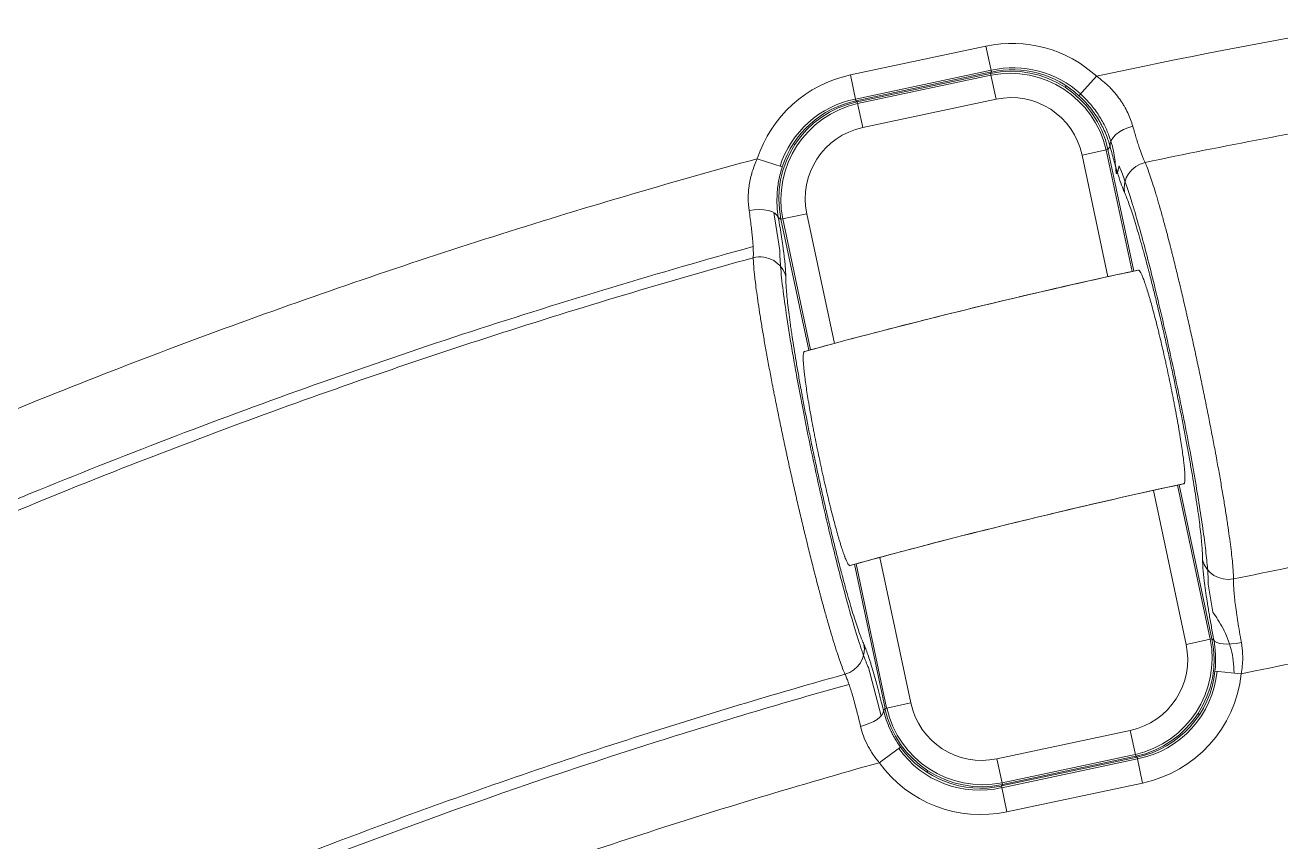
# Model space of a CAD drawing. Header units: millimetres. Extents: x -461 to 2810, y 2853 to 3908.
# Drawn here: x 1747.34 to 1785.29, y 3702.08 to 3726.77 of the extents above; entities that cross this region are included whole.
import ezdxf

# ---------------------------------------------------------------- set-up
doc = ezdxf.new("R2010")
doc.units = ezdxf.units.MM
doc.layers.add('粗实线层', color=7, linetype='Continuous', lineweight=35)

msp = doc.modelspace()

# ---------------------------------------------------------------- linework, layer by layer
at = {"layer": '粗实线层', "lineweight": 20}
for p, q in [((1772.281, 3725.265), (1776.38, 3726.136)), ((1776.546, 3725.356), (1776.38, 3726.136)), ((1776.535, 3725.407), (1772.436, 3724.535)), ((1776.546, 3725.356), (1772.447, 3724.485)), ((1776.518, 3725.313), (1776.546, 3725.356)), ((1772.447, 3724.485), (1772.281, 3725.265)), ((1772.489, 3724.457), (1776.518, 3725.313)), ((1772.5, 3724.406), (1776.529, 3725.262)), ((1776.518, 3725.313), (1776.684, 3724.533)), ((1779.189, 3724.64), (1779.726, 3725.228)), ((1778.77, 3724.895), (1778.8, 3724.941)), ((1772.447, 3724.485), (1772.489, 3724.457)), ((1772.489, 3724.457), (1772.655, 3723.676)), ((1776.684, 3724.533), (1772.655, 3723.676)), ((1770.556, 3723.189), (1770.603, 3723.159)), ((1780.131, 3723.107), (1780.068, 3723.008)), ((1770.221, 3722.486), (1769.464, 3722.732)), ((1780.068, 3723.008), (1779.287, 3722.842)), ((1780.068, 3719.168), (1779.287, 3722.842)), ((1780.797, 3719.327), (1780.017, 3722.997)), ((1780.068, 3723.008), (1780.848, 3719.338)), ((1780.406, 3722.52), (1780.423, 3722.458)), ((1770.147, 3719.96), (1769.964, 3721.107)), ((1770.184, 3720.908), (1770.103, 3720.96)), ((1770.965, 3721.073), (1770.184, 3720.908)), ((1771.027, 3716.944), (1770.184, 3720.908)), ((1770.235, 3720.918), (1771.077, 3716.957)), ((1770.965, 3721.073), (1771.798, 3717.152)), ((1783.16, 3708.209), (1782.17, 3712.868)), ((1782.221, 3712.879), (1783.211, 3708.22)), ((1782.43, 3708.054), (1781.441, 3712.708)), ((1773.173, 3710.683), (1774.108, 3706.285)), ((1773.328, 3706.119), (1772.402, 3710.473)), ((1772.452, 3710.487), (1773.378, 3706.13)), ((1783.098, 3709.871), (1783.234, 3709.023)), ((1783.211, 3708.22), (1782.43, 3708.054)), ((1783.211, 3708.22), (1783.269, 3708.182)), ((1773.215, 3705.895), (1772.828, 3707.349)), ((1784.095, 3707.161), (1783.303, 3707.247)), ((1773.283, 3706.05), (1773.328, 3706.119)), ((1774.108, 3706.285), (1773.328, 3706.119)), ((1782.839, 3705.938), (1782.793, 3705.968)), ((1776.711, 3704.595), (1780.74, 3705.451)), ((1780.74, 3705.451), (1780.906, 3704.67)), ((1773.155, 3704.477), (1773.801, 3704.943)), ((1776.711, 3704.595), (1776.877, 3703.814)), ((1776.85, 3703.772), (1780.948, 3704.643)), ((1776.86, 3703.721), (1780.959, 3704.592)), ((1780.895, 3704.721), (1776.866, 3703.865)), ((1780.906, 3704.67), (1776.877, 3703.814)), ((1780.948, 3704.643), (1780.906, 3704.67)), ((1781.114, 3703.862), (1780.948, 3704.643)), ((1774.626, 3704.232), (1774.595, 3704.186)), ((1776.877, 3703.814), (1776.85, 3703.772)), ((1777.015, 3702.991), (1776.85, 3703.772)), ((1781.114, 3703.862), (1777.015, 3702.991))]:
    msp.add_line(p, q, dxfattribs=at)
msp.add_circle((1798.902, 3537.047), 200.02, dxfattribs=at)
for centre, major_axis, ratio, start_param, end_param in [((1777.154, 3722.406), (2.08, 3.202), 0.995146, 6.118998, 7.06615), ((1777.132, 3722.373), (1.638, 2.522), 0.997723, 5.50022, 7.06615), ((1777.089, 3722.307), (1.642, 2.528), 0.995146, 5.517526, 7.048845), ((1777.197, 3722.473), (1.642, 2.528), 0.995146, 6.115088, 7.083455), ((1777.154, 3722.406), (1.646, 2.535), 0.992582, 6.118998, 7.06615), ((1773.091, 3721.543), (-3.202, 2.08), 0.995146, 5.50022, 6.543567), ((1777.132, 3722.373), (1.204, 1.854), 0.995146, 5.50022, 7.06615), ((1773.124, 3721.521), (-2.522, 1.638), 0.997723, 5.50022, 7.06615), ((1773.191, 3721.478), (-2.528, 1.642), 0.995146, 5.517526, 7.048845), ((1773.025, 3721.586), (-2.528, 1.642), 0.995146, 5.482916, 6.549736), ((1773.091, 3721.543), (-2.535, 1.646), 0.992582, 5.50022, 6.543567), ((1773.124, 3721.521), (-1.854, 1.204), 0.995146, 5.50022, 7.06615), ((1780.912, 3723.272), (-0.774, -0.204), 0.567762, 4.68412, 6.198345), ((1781.349, 3721.876), (-0.73, -0.328), 0.949428, 4.507684, 6.059152), ((1769.322, 3720.794), (0.788, 0.136), 0.480251, 0.079612, 1.617751), ((1769.548, 3719.006), (-0.8, 0.001), 0.94817, 3.362918, 4.969752), ((1783.708, 3710.775), (-0.8, 0.003), 0.949517, 0.224229, 1.771331), ((1771.912, 3707.884), (-0.729, -0.33), 0.95057, 1.426806, 2.915009), ((1780.271, 3707.606), (1.854, -1.204), 0.995146, 5.50022, 7.06615), ((1780.205, 3707.649), (2.528, -1.642), 0.995146, 5.517526, 7.048845), ((1780.271, 3707.606), (-2.522, 1.638), 0.997723, 2.358627, 3.924558), ((1784.049, 3708.348), (0.786, 0.149), 0.30804, 3.21498, 4.718918), ((1780.304, 3707.584), (-2.535, 1.646), 0.992582, 2.358627, 3.608373), ((1780.37, 3707.541), (2.528, -1.642), 0.995146, 5.482916, 6.760821), ((1780.304, 3707.584), (3.202, -2.08), 0.995146, 5.50022, 6.749966), ((1772.502, 3705.884), (-0.777, -0.19), 0.402773, 1.584269, 3.065307), ((1776.263, 3706.754), (1.638, 2.522), 0.997723, 2.358627, 3.924558), ((1776.306, 3706.82), (-1.642, -2.528), 0.995146, 5.517526, 7.048845), ((1776.263, 3706.754), (-1.204, -1.854), 0.995146, 5.50022, 7.06615), ((1776.199, 3706.655), (-1.642, -2.528), 0.995146, 5.906748, 7.083455), ((1776.242, 3706.721), (1.646, 2.535), 0.992582, 2.773798, 3.924558), ((1776.242, 3706.721), (-2.08, -3.202), 0.995146, 5.91539, 7.06615)]:
    msp.add_ellipse(centre, major_axis=major_axis, ratio=ratio, start_param=start_param, end_param=end_param, dxfattribs=at)
for points in [[(1798.902, 3333.847), (1795.577, 3333.847), (1788.927, 3334.011), (1778.977, 3334.745), (1769.074, 3335.966), (1759.243, 3337.672), (1749.508, 3339.858), (1739.892, 3342.519), (1730.418, 3345.649), (1721.109, 3349.24), (1711.988, 3353.283), (1703.075, 3357.769), (1694.394, 3362.687), (1685.965, 3368.025), (1677.807, 3373.77), (1669.941, 3379.909), (1662.386, 3386.426), (1655.16, 3393.306), (1648.28, 3400.532), (1641.763, 3408.087), (1635.624, 3415.953), (1629.879, 3424.11), (1624.541, 3432.54), (1619.623, 3441.221), (1615.137, 3450.133), (1611.094, 3459.255), (1607.503, 3468.564), (1604.373, 3478.038), (1601.712, 3487.654), (1599.526, 3497.389), (1597.82, 3507.22), (1596.599, 3517.122), (1595.865, 3527.073), (1595.62, 3537.047), (1595.865, 3547.022), (1596.599, 3556.972), (1597.82, 3566.875), (1599.526, 3576.706), (1601.712, 3586.441), (1604.373, 3596.057), (1607.503, 3605.531), (1611.094, 3614.84), (1615.137, 3623.961), (1619.623, 3632.874), (1624.541, 3641.555), (1629.879, 3649.985), (1635.624, 3658.142), (1641.763, 3666.008), (1648.28, 3673.563), (1655.16, 3680.789), (1662.386, 3687.669), (1669.941, 3694.186), (1677.807, 3700.325), (1685.965, 3706.07), (1694.394, 3711.408), (1703.075, 3716.326), (1711.988, 3720.812), (1721.109, 3724.855), (1730.418, 3728.446), (1739.892, 3731.576), (1749.508, 3734.237), (1759.243, 3736.423), (1769.074, 3738.129), (1778.977, 3739.35), (1788.927, 3740.084), (1798.902, 3740.329), (1808.876, 3740.084), (1818.827, 3739.35), (1828.729, 3738.129), (1838.56, 3736.423), (1848.295, 3734.237), (1857.911, 3731.576), (1867.385, 3728.446), (1876.694, 3724.855), (1885.816, 3720.812), (1894.728, 3716.326), (1903.409, 3711.408), (1911.839, 3706.07), (1919.996, 3700.325), (1927.862, 3694.186), (1935.417, 3687.669), (1942.644, 3680.789), (1949.524, 3673.563), (1956.041, 3666.008), (1962.179, 3658.142), (1967.924, 3649.985), (1973.262, 3641.555), (1978.18, 3632.874), (1982.666, 3623.961), (1986.709, 3614.84), (1990.3, 3605.531), (1993.43, 3596.057), (1996.091, 3586.441), (1998.277, 3576.706), (1999.983, 3566.875), (2001.205, 3556.972), (2001.939, 3547.022), (2002.183, 3537.047), (2001.939, 3527.073), (2001.205, 3517.122), (1999.983, 3507.22), (1998.277, 3497.389), (1996.091, 3487.654), (1993.43, 3478.038), (1990.3, 3468.564), (1986.709, 3459.255), (1982.666, 3450.133), (1978.18, 3441.221), (1973.262, 3432.54), (1967.924, 3424.11), (1962.179, 3415.953), (1956.041, 3408.087), (1949.524, 3400.532), (1942.644, 3393.306), (1935.417, 3386.426), (1927.862, 3379.909), (1919.996, 3373.77), (1911.839, 3368.025), (1903.409, 3362.687), (1894.728, 3357.769), (1885.816, 3353.283), (1876.694, 3349.24), (1867.385, 3345.649), (1857.911, 3342.519), (1848.295, 3339.858), (1838.56, 3337.672), (1828.729, 3335.966), (1818.827, 3334.745), (1808.876, 3334.011), (1802.227, 3333.847), (1798.902, 3333.847)], [(1798.902, 3335.079), (1802.206, 3335.079), (1808.816, 3335.242), (1818.706, 3335.971), (1828.549, 3337.185), (1838.32, 3338.881), (1847.996, 3341.053), (1857.554, 3343.699), (1866.97, 3346.809), (1876.223, 3350.378), (1885.289, 3354.397), (1894.147, 3358.856), (1902.776, 3363.744), (1911.154, 3369.05), (1919.262, 3374.76), (1927.08, 3380.861), (1934.59, 3387.339), (1941.772, 3394.177), (1948.61, 3401.36), (1955.088, 3408.869), (1961.189, 3416.687), (1966.899, 3424.795), (1972.205, 3433.173), (1977.093, 3441.802), (1981.552, 3450.66), (1985.571, 3459.727), (1989.14, 3468.979), (1992.251, 3478.396), (1994.896, 3487.953), (1997.069, 3497.63), (1998.764, 3507.401), (1999.978, 3517.243), (2000.707, 3527.133), (2000.951, 3537.047), (2000.707, 3546.961), (1999.978, 3556.852), (1998.764, 3566.694), (1997.069, 3576.465), (1994.896, 3586.141), (1992.251, 3595.699), (1989.14, 3605.116), (1985.571, 3614.368), (1981.552, 3623.435), (1977.093, 3632.293), (1972.205, 3640.921), (1966.899, 3649.3), (1961.189, 3657.408), (1955.088, 3665.226), (1948.61, 3672.735), (1941.772, 3679.918), (1934.59, 3686.756), (1927.08, 3693.233), (1919.262, 3699.335), (1911.154, 3705.045), (1902.776, 3710.351), (1894.147, 3715.239), (1885.289, 3719.698), (1876.223, 3723.716), (1866.97, 3727.285), (1857.554, 3730.396), (1847.996, 3733.041), (1838.32, 3735.214), (1828.549, 3736.91), (1818.706, 3738.124), (1808.816, 3738.853), (1798.902, 3739.096), (1788.988, 3738.853), (1779.097, 3738.124), (1769.255, 3736.91), (1759.484, 3735.214), (1749.808, 3733.041), (1740.25, 3730.396), (1730.833, 3727.285), (1721.581, 3723.716), (1712.515, 3719.698), (1703.656, 3715.239), (1695.028, 3710.351), (1686.649, 3705.045), (1678.541, 3699.335), (1670.723, 3693.233), (1663.214, 3686.756), (1656.031, 3679.918), (1649.193, 3672.735), (1642.716, 3665.226), (1636.614, 3657.408), (1630.904, 3649.3), (1625.598, 3640.921), (1620.71, 3632.293), (1616.252, 3623.435), (1612.233, 3614.368), (1608.664, 3605.116), (1605.553, 3595.699), (1602.908, 3586.141), (1600.735, 3576.465), (1599.04, 3566.694), (1597.826, 3556.852), (1597.096, 3546.961), (1596.853, 3537.047), (1597.096, 3527.133), (1597.826, 3517.243), (1599.04, 3507.401), (1600.735, 3497.63), (1602.908, 3487.953), (1605.553, 3478.396), (1608.664, 3468.979), (1612.233, 3459.727), (1616.252, 3450.66), (1620.71, 3441.802), (1625.598, 3433.173), (1630.904, 3424.795), (1636.614, 3416.687), (1642.716, 3408.869), (1649.193, 3401.36), (1656.031, 3394.177), (1663.214, 3387.339), (1670.723, 3380.861), (1678.541, 3374.76), (1686.649, 3369.05), (1695.028, 3363.744), (1703.656, 3358.856), (1712.515, 3354.397), (1721.581, 3350.378), (1730.833, 3346.809), (1740.25, 3343.699), (1749.808, 3341.053), (1759.484, 3338.881), (1769.255, 3337.185), (1779.097, 3335.971), (1788.988, 3335.242), (1795.597, 3335.079), (1798.902, 3335.079)], [(1779.726, 3725.228), (1784.847, 3726.329), (1790.005, 3727.224), (1795.198, 3727.915)], [(1770.89, 3716.906), (1774.237, 3717.82), (1777.604, 3718.64), (1780.986, 3719.368)], [(1782.359, 3712.908), (1778.977, 3712.18), (1775.611, 3711.356), (1772.266, 3710.436)], [(1797.648, 3709.497), (1793.1, 3708.892), (1788.582, 3708.114), (1784.095, 3707.161)]]:
    msp.add_open_spline(points, degree=3, dxfattribs=at)
for points, knots in [([(1779.726, 3725.228), (1779.794, 3725.178), (1779.861, 3725.127), (1779.957, 3725.045), (1779.988, 3725.017), (1780.05, 3724.961), (1780.08, 3724.932), (1780.227, 3724.785), (1780.333, 3724.661), (1780.45, 3724.497), (1780.484, 3724.447), (1780.516, 3724.396), (1780.537, 3724.362), (1780.547, 3724.345), (1780.598, 3724.26), (1780.634, 3724.191), (1780.731, 3723.987), (1780.781, 3723.851), (1780.818, 3723.717)], [0, 0, 0, 0, 0.125, 0.125, 0.1875, 0.1875, 0.25, 0.25, 0.5, 0.5, 0.5625, 0.59375, 0.59375, 0.625, 0.625, 0.75, 0.75, 1, 1, 1, 1]), ([(1795.574, 3725.085), (1794.369, 3724.925), (1792.562, 3724.668), (1790.76, 3724.385), (1789.559, 3724.191), (1788.959, 3724.091), (1785.962, 3723.577), (1783.573, 3723.121), (1781.192, 3722.621)], [0, 0, 0, 0, 0.25, 0.375, 0.375, 0.5, 0.5, 1, 1, 1, 1]), ([(1780.131, 3723.107), (1780.098, 3723.228), (1780.055, 3723.354), (1779.973, 3723.55), (1779.943, 3723.616), (1779.901, 3723.7), (1779.893, 3723.717), (1779.875, 3723.751), (1779.866, 3723.768), (1779.839, 3723.819), (1779.82, 3723.852), (1779.721, 3724.02), (1779.631, 3724.151), (1779.503, 3724.31), (1779.476, 3724.341), (1779.436, 3724.388), (1779.422, 3724.404), (1779.394, 3724.434), (1779.324, 3724.511), (1779.25, 3724.584), (1779.189, 3724.64)], [0, 0, 0, 0, 0.25, 0.25, 0.375, 0.375, 0.40625, 0.40625, 0.4375, 0.4375, 0.5, 0.5, 0.75, 0.75, 0.8125, 0.8125, 0.84375, 0.84375, 0.875, 1, 1, 1, 1]), ([(1780.406, 3722.52), (1780.386, 3722.422), (1780.365, 3722.353), (1780.331, 3722.275), (1780.32, 3722.279), (1780.306, 3722.38), (1780.303, 3722.476), (1780.283, 3722.677), (1780.273, 3722.755), (1780.245, 3722.924), (1780.226, 3723.016), (1780.174, 3723.214), (1780.14, 3723.322), (1780.057, 3723.543), (1780.007, 3723.657), (1779.889, 3723.888), (1779.818, 3724.006), (1779.659, 3724.238), (1779.571, 3724.35), (1779.4, 3724.54), (1779.321, 3724.619), (1779.238, 3724.694)], [0, 0, 0, 0, 0.13672, 0.13672, 0.297284, 0.297284, 0.457847, 0.457847, 0.538129, 0.538129, 0.618411, 0.618411, 0.698692, 0.698692, 0.778974, 0.778974, 0.859256, 0.859256, 0.939537, 0.939537, 1, 1, 1, 1]), ([(1780.818, 3723.717), (1780.854, 3723.586), (1780.89, 3723.465), (1780.941, 3723.296), (1780.958, 3723.242), (1780.983, 3723.165), (1780.991, 3723.14), (1781.007, 3723.09), (1781.015, 3723.066), (1781.055, 3722.949), (1781.085, 3722.867), (1781.128, 3722.762), (1781.141, 3722.729), (1781.161, 3722.685), (1781.167, 3722.671), (1781.18, 3722.645), (1781.186, 3722.632), (1781.192, 3722.621)], [0, 0, 0, 0, 0.25, 0.25, 0.375, 0.375, 0.4375, 0.4375, 0.5, 0.5, 0.75, 0.75, 0.875, 0.875, 0.9375, 0.9375, 1, 1, 1, 1]), ([(1780.568, 3721.71), (1780.541, 3721.77), (1780.482, 3721.92), (1780.413, 3722.128), (1780.371, 3722.263), (1780.366, 3722.278), (1780.357, 3722.308), (1780.342, 3722.355), (1780.328, 3722.403), (1780.298, 3722.502), (1780.279, 3722.571), (1780.218, 3722.785), (1780.175, 3722.94), (1780.131, 3723.107)], [0, 0, 0, 0, 0.25, 0.5, 0.5, 0.53125, 0.53125, 0.5625, 0.625, 0.625, 0.75, 0.75, 1, 1, 1, 1]), ([(1628.022, 3522.22), (1627.768, 3524.99), (1627.576, 3527.764), (1627.43, 3530.89), (1627.415, 3531.237), (1627.387, 3531.932), (1627.373, 3532.279), (1627.337, 3533.322), (1627.275, 3535.406), (1627.23, 3538.877), (1627.256, 3541.651), (1627.314, 3544.423), (1627.358, 3545.809), (1627.538, 3549.963), (1627.721, 3552.73), (1628.087, 3556.877), (1628.225, 3558.258), (1628.455, 3560.329), (1628.535, 3561.019), (1628.704, 3562.399), (1628.792, 3563.089), (1629.252, 3566.535), (1629.681, 3569.278), (1630.659, 3574.739), (1631.757, 3580.174), (1633.094, 3585.558), (1634.187, 3589.577), (1634.566, 3590.913), (1635.06, 3592.58), (1635.159, 3592.913), (1635.36, 3593.579), (1635.462, 3593.911), (1635.769, 3594.908), (1635.977, 3595.571), (1637.036, 3598.879), (1637.941, 3601.502), (1639.864, 3606.704), (1640.884, 3609.282), (1643.036, 3614.393), (1644.169, 3616.926), (1645.657, 3620.064), (1645.958, 3620.69), (1646.568, 3621.94), (1646.876, 3622.563), (1647.811, 3624.428), (1648.447, 3625.663), (1650.397, 3629.348), (1651.75, 3631.775), (1653.858, 3635.37), (1654.574, 3636.561), (1655.668, 3638.336), (1656.036, 3638.926), (1656.779, 3640.103), (1657.153, 3640.688), (1659.04, 3643.607), (1662.159, 3648.207), (1665.475, 3652.667), (1667.397, 3655.137), (1667.611, 3655.411), (1668.041, 3655.957), (1668.688, 3656.775), (1670.212, 3658.67), (1672.432, 3661.338), (1674.253, 3663.431), (1676.096, 3665.504), (1678.894, 3668.583), (1681.792, 3671.57), (1684.757, 3674.495), (1685.756, 3675.46), (1687.019, 3676.653), (1687.273, 3676.892), (1687.781, 3677.366), (1688.035, 3677.603), (1688.801, 3678.311), (1689.314, 3678.78), (1691.89, 3681.111), (1696.086, 3684.746), (1702.604, 3689.92), (1707.098, 3693.184), (1709.668, 3694.968), (1709.954, 3695.165), (1710.527, 3695.558), (1710.815, 3695.754), (1711.677, 3696.34), (1713.409, 3697.5), (1715.156, 3698.632), (1718.673, 3700.855), (1721.046, 3702.286), (1725.85, 3705.042), (1728.281, 3706.369), (1733.199, 3708.917), (1735.688, 3710.139), (1739.463, 3711.895), (1740.728, 3712.467), (1742.637, 3713.306), (1743.276, 3713.583), (1744.554, 3714.128), (1745.195, 3714.398), (1748.404, 3715.727), (1753.577, 3717.743), (1758.827, 3719.536), (1764.116, 3721.218), (1766.78, 3722.003), (1769.464, 3722.732)], [0, 0, 0, 0, 0.03125, 0.03125, 0.035156, 0.035156, 0.039063, 0.039063, 0.046875, 0.0625, 0.078125, 0.078125, 0.09375, 0.09375, 0.125, 0.125, 0.140625, 0.140625, 0.148438, 0.148438, 0.15625, 0.15625, 0.1875, 0.1875, 0.21875, 0.25, 0.25, 0.265625, 0.265625, 0.269531, 0.269531, 0.273438, 0.273438, 0.28125, 0.28125, 0.3125, 0.3125, 0.34375, 0.34375, 0.375, 0.375, 0.382813, 0.382813, 0.390625, 0.390625, 0.40625, 0.40625, 0.4375, 0.4375, 0.453125, 0.453125, 0.460938, 0.460938, 0.46875, 0.46875, 0.5, 0.53125, 0.53125, 0.535156, 0.535156, 0.539063, 0.546875, 0.5625, 0.578125, 0.578125, 0.59375, 0.625, 0.625, 0.640625, 0.640625, 0.644531, 0.644531, 0.648438, 0.648438, 0.65625, 0.65625, 0.6875, 0.71875, 0.75, 0.75, 0.753906, 0.753906, 0.757813, 0.757813, 0.765625, 0.78125, 0.78125, 0.8125, 0.8125, 0.84375, 0.84375, 0.875, 0.875, 0.890625, 0.890625, 0.898438, 0.898438, 0.90625, 0.90625, 0.9375, 0.96875, 0.96875, 1, 1, 1, 1]), ([(1769.22, 3721.166), (1769.202, 3721.288), (1769.193, 3721.414), (1769.194, 3721.608), (1769.196, 3721.674), (1769.204, 3721.773), (1769.208, 3721.807), (1769.215, 3721.874), (1769.22, 3721.908), (1769.246, 3722.077), (1769.277, 3722.211), (1769.357, 3722.475), (1769.406, 3722.604), (1769.464, 3722.732)], [0, 0, 0, 0, 0.25, 0.25, 0.375, 0.375, 0.4375, 0.4375, 0.5, 0.5, 0.75, 0.75, 1, 1, 1, 1]), ([(1770.221, 3722.486), (1770.179, 3722.355), (1770.145, 3722.223), (1770.107, 3722.025), (1770.096, 3721.959), (1770.084, 3721.859), (1770.078, 3721.81), (1770.074, 3721.76), (1770.071, 3721.727), (1770.07, 3721.71), (1770.06, 3721.562), (1770.059, 3721.435), (1770.072, 3721.19), (1770.084, 3721.073), (1770.103, 3720.96)], [0, 0, 0, 0, 0.25, 0.25, 0.375, 0.375, 0.4375, 0.46875, 0.46875, 0.5, 0.5, 0.75, 0.75, 1, 1, 1, 1]), ([(1780.423, 3722.458), (1780.525, 3722.229), (1780.648, 3721.884), (1780.852, 3721.222), (1780.918, 3720.999), (1781.053, 3720.522), (1781.123, 3720.267), (1781.266, 3719.723), (1781.341, 3719.432), (1781.489, 3718.836), (1781.563, 3718.528), (1781.713, 3717.893), (1781.789, 3717.563), (1781.937, 3716.901), (1782.01, 3716.568), (1782.152, 3715.9), (1782.221, 3715.564), (1782.356, 3714.895), (1782.484, 3714.241), (1782.599, 3713.616), (1782.707, 3713.005), (1782.756, 3712.713), (1782.846, 3712.159), (1782.886, 3711.898), (1782.958, 3711.404), (1782.988, 3711.172), (1783.038, 3710.756), (1783.058, 3710.568), (1783.09, 3710.189), (1783.099, 3710.01), (1783.099, 3709.872)], [0, 0, 0, 0, 0.137758, 0.137758, 0.198192, 0.198192, 0.258625, 0.258625, 0.319059, 0.319059, 0.379492, 0.379492, 0.439926, 0.439926, 0.50036, 0.50036, 0.560793, 0.560793, 0.621227, 0.68166, 0.68166, 0.742094, 0.742094, 0.802528, 0.802528, 0.862961, 0.862961, 0.923395, 0.923395, 1, 1, 1, 1]), ([(1781.192, 3722.621), (1781.214, 3722.569), (1781.26, 3722.454), (1781.335, 3722.244), (1781.416, 3721.997), (1781.475, 3721.809), (1781.513, 3721.684), (1781.52, 3721.658), (1781.536, 3721.607), (1781.544, 3721.58), (1781.567, 3721.501), (1781.583, 3721.447), (1781.631, 3721.28), (1781.697, 3721.049), (1781.799, 3720.674), (1781.87, 3720.406), (1781.924, 3720.197), (1781.942, 3720.126), (1781.97, 3720.018), (1781.979, 3719.982), (1781.998, 3719.909), (1782.044, 3719.726), (1782.128, 3719.388), (1782.241, 3718.921), (1782.317, 3718.598), (1782.375, 3718.352), (1782.403, 3718.228), (1782.432, 3718.102), (1782.452, 3718.018), (1782.461, 3717.976), (1782.51, 3717.764), (1782.548, 3717.594), (1782.624, 3717.252), (1782.699, 3716.91), (1782.81, 3716.392), (1782.883, 3716.044), (1782.928, 3715.826), (1782.937, 3715.783), (1782.955, 3715.696), (1782.982, 3715.565), (1783.008, 3715.436), (1783.06, 3715.178), (1783.128, 3714.838), (1783.225, 3714.337), (1783.287, 3714.01), (1783.324, 3713.808), (1783.332, 3713.768), (1783.347, 3713.687), (1783.354, 3713.647), (1783.376, 3713.527), (1783.39, 3713.448), (1783.432, 3713.214), (1783.486, 3712.91), (1783.559, 3712.476), (1783.604, 3712.201), (1783.635, 3712.001), (1783.646, 3711.935), (1783.666, 3711.806), (1783.675, 3711.742), (1783.703, 3711.554), (1783.737, 3711.316), (1783.78, 3710.99), (1783.815, 3710.697), (1783.832, 3710.523), (1783.843, 3710.401), (1783.846, 3710.362), (1783.852, 3710.287), (1783.855, 3710.251), (1783.861, 3710.149), (1783.864, 3710.086), (1783.865, 3710.03)], [0, 0, 0, 0, 0.03125, 0.0625, 0.09375, 0.125, 0.125, 0.132812, 0.132812, 0.140625, 0.140625, 0.15625, 0.15625, 0.1875, 0.21875, 0.25, 0.25, 0.265625, 0.265625, 0.273437, 0.273437, 0.28125, 0.3125, 0.34375, 0.375, 0.375, 0.390625, 0.398437, 0.398437, 0.40625, 0.40625, 0.4375, 0.4375, 0.46875, 0.5, 0.53125, 0.53125, 0.539062, 0.539062, 0.546875, 0.5625, 0.5625, 0.59375, 0.625, 0.65625, 0.65625, 0.664062, 0.664062, 0.671875, 0.671875, 0.6875, 0.6875, 0.71875, 0.75, 0.78125, 0.78125, 0.796875, 0.796875, 0.8125, 0.8125, 0.84375, 0.875, 0.90625, 0.9375, 0.9375, 0.953125, 0.953125, 0.96875, 0.96875, 1, 1, 1, 1]), ([(1782.928, 3710.609), (1782.928, 3710.659), (1782.927, 3710.714), (1782.923, 3710.805), (1782.921, 3710.837), (1782.917, 3710.903), (1782.915, 3710.938), (1782.907, 3711.046), (1782.894, 3711.199), (1782.867, 3711.459), (1782.832, 3711.746), (1782.804, 3711.957), (1782.78, 3712.122), (1782.772, 3712.179), (1782.756, 3712.293), (1782.747, 3712.351), (1782.72, 3712.528), (1782.683, 3712.77), (1782.62, 3713.153), (1782.573, 3713.422), (1782.537, 3713.629), (1782.525, 3713.698), (1782.506, 3713.804), (1782.5, 3713.839), (1782.487, 3713.91), (1782.454, 3714.088), (1782.394, 3714.413), (1782.309, 3714.854), (1782.25, 3715.155), (1782.204, 3715.382), (1782.181, 3715.496), (1782.157, 3715.611), (1782.142, 3715.688), (1782.134, 3715.727), (1782.094, 3715.919), (1782.03, 3716.225), (1781.931, 3716.682), (1781.831, 3717.135), (1781.763, 3717.435), (1781.72, 3717.621), (1781.711, 3717.659), (1781.694, 3717.733), (1781.668, 3717.844), (1781.643, 3717.953), (1781.591, 3718.17), (1781.523, 3718.455), (1781.422, 3718.866), (1781.354, 3719.131), (1781.313, 3719.293), (1781.304, 3719.325), (1781.288, 3719.389), (1781.279, 3719.421), (1781.254, 3719.516), (1781.238, 3719.579), (1781.189, 3719.762), (1781.125, 3719.999), (1781.032, 3720.329), (1780.972, 3720.532), (1780.929, 3720.678), (1780.914, 3720.726), (1780.893, 3720.796), (1780.885, 3720.819), (1780.871, 3720.864), (1780.836, 3720.976), (1780.776, 3721.163), (1780.701, 3721.379), (1780.631, 3721.563), (1780.589, 3721.665), (1780.568, 3721.71)], [0, 0, 0, 0, 0.03125, 0.03125, 0.046875, 0.046875, 0.0625, 0.0625, 0.09375, 0.125, 0.15625, 0.1875, 0.1875, 0.203125, 0.203125, 0.21875, 0.21875, 0.25, 0.28125, 0.3125, 0.3125, 0.328125, 0.328125, 0.335938, 0.335938, 0.34375, 0.375, 0.40625, 0.4375, 0.4375, 0.453125, 0.460938, 0.460938, 0.46875, 0.46875, 0.5, 0.53125, 0.5625, 0.59375, 0.59375, 0.601563, 0.601563, 0.609375, 0.625, 0.625, 0.65625, 0.6875, 0.71875, 0.71875, 0.726563, 0.726563, 0.734375, 0.734375, 0.75, 0.75, 0.78125, 0.8125, 0.84375, 0.84375, 0.859375, 0.859375, 0.867187, 0.867187, 0.875, 0.90625, 0.9375, 0.96875, 1, 1, 1, 1]), ([(1769.345, 3719.739), (1769.346, 3719.755), (1769.347, 3719.771), (1769.348, 3719.806), (1769.348, 3719.825), (1769.349, 3719.884), (1769.347, 3719.97), (1769.34, 3720.12), (1769.331, 3720.235), (1769.324, 3720.311), (1769.323, 3720.326), (1769.32, 3720.358), (1769.318, 3720.374), (1769.314, 3720.422), (1769.31, 3720.455), (1769.299, 3720.556), (1769.283, 3720.696), (1769.255, 3720.922), (1769.232, 3721.083), (1769.22, 3721.166)], [0, 0, 0, 0, 0.0625, 0.0625, 0.125, 0.125, 0.25, 0.375, 0.5, 0.5, 0.53125, 0.53125, 0.5625, 0.5625, 0.625, 0.625, 0.75, 0.875, 1, 1, 1, 1]), ([(1770.103, 3720.96), (1770.121, 3720.856), (1770.138, 3720.754), (1770.17, 3720.559), (1770.2, 3720.37), (1770.226, 3720.194), (1770.244, 3720.067), (1770.249, 3720.026), (1770.257, 3719.965), (1770.26, 3719.945), (1770.265, 3719.906), (1770.278, 3719.808), (1770.297, 3719.647), (1770.315, 3719.459), (1770.322, 3719.351), (1770.326, 3719.278), (1770.327, 3719.255), (1770.328, 3719.211), (1770.329, 3719.191), (1770.328, 3719.171)], [0, 0, 0, 0, 0.125, 0.125, 0.25, 0.375, 0.375, 0.4375, 0.4375, 0.46875, 0.46875, 0.5, 0.625, 0.75, 0.875, 0.875, 0.9375, 0.9375, 1, 1, 1, 1]), ([(1769.341, 3720.078), (1766.484, 3719.288), (1763.645, 3718.433), (1758.001, 3716.591), (1755.192, 3715.602), (1749.643, 3713.503), (1746.9, 3712.393), (1738.767, 3708.883), (1733.47, 3706.304), (1723.131, 3700.663), (1718.087, 3697.602), (1711.943, 3693.471), (1710.722, 3692.63), (1708.297, 3690.916), (1707.092, 3690.043), (1703.511, 3687.387), (1701.17, 3685.564), (1694.28, 3679.938), (1689.865, 3675.979), (1683.517, 3669.723), (1681.446, 3667.584), (1677.419, 3663.223), (1675.46, 3660.997), (1671.649, 3656.455), (1669.797, 3654.139), (1666.202, 3649.419), (1664.456, 3647.012), (1659.393, 3639.669), (1656.26, 3634.633), (1651.923, 3626.867), (1650.538, 3624.244), (1647.89, 3618.925), (1646.627, 3616.229), (1643.043, 3608.076), (1640.92, 3602.54), (1638.6, 3595.495), (1638.153, 3594.079), (1637.292, 3591.236), (1636.878, 3589.807), (1635.688, 3585.509), (1634.965, 3582.63), (1633.005, 3573.952), (1631.977, 3568.112), (1631.043, 3560.742), (1630.873, 3559.264), (1630.571, 3556.306), (1630.438, 3554.827), (1630.093, 3550.389), (1629.935, 3547.427), (1629.763, 3541.501), (1629.75, 3538.536), (1629.838, 3534.085), (1629.885, 3532.6), (1630.016, 3529.631), (1630.1, 3528.145), (1630.279, 3525.532), (1630.367, 3524.402), (1630.466, 3523.274)], [0, 0, 0, 0, 0.034008, 0.034008, 0.068044, 0.068044, 0.10208, 0.10208, 0.170152, 0.170152, 0.238224, 0.238224, 0.255242, 0.255242, 0.27226, 0.27226, 0.306296, 0.306296, 0.374368, 0.374368, 0.408404, 0.408404, 0.44244, 0.44244, 0.476476, 0.476476, 0.510512, 0.510512, 0.578584, 0.578584, 0.61262, 0.61262, 0.646656, 0.646656, 0.714728, 0.714728, 0.731746, 0.731746, 0.748764, 0.748764, 0.7828, 0.7828, 0.850872, 0.850872, 0.86789, 0.86789, 0.884908, 0.884908, 0.918944, 0.918944, 0.95298, 0.95298, 0.969998, 0.969998, 0.987016, 0.987016, 1, 1, 1, 1]), ([(1769.345, 3719.739), (1766.723, 3719.014), (1764.12, 3718.234), (1758.952, 3716.566), (1753.822, 3714.789), (1748.768, 3712.797), (1745.632, 3711.485), (1745.007, 3711.219), (1744.069, 3710.815), (1743.757, 3710.679), (1743.134, 3710.407), (1741.579, 3709.721), (1740.034, 3709.016), (1736.348, 3707.286), (1733.918, 3706.083), (1729.114, 3703.574), (1724.366, 3700.965), (1719.73, 3698.153), (1716.294, 3695.969), (1715.156, 3695.228), (1713.46, 3694.098), (1712.896, 3693.718), (1712.053, 3693.143), (1711.772, 3692.951), (1711.212, 3692.565), (1708.697, 3690.821), (1704.034, 3687.418), (1697.666, 3682.345), (1693.566, 3678.782), (1691.049, 3676.499), (1690.548, 3676.039), (1689.799, 3675.345), (1689.551, 3675.113), (1689.054, 3674.648), (1687.817, 3673.482), (1686.596, 3672.301), (1683.699, 3669.436), (1681.81, 3667.486), (1679.043, 3664.502), (1678.131, 3663.498), (1676.329, 3661.469), (1674.549, 3659.42), (1672.812, 3657.331), (1671.526, 3655.749), (1670.887, 3654.954), (1670.254, 3654.154), (1669.834, 3653.619), (1669.624, 3653.351), (1667.745, 3650.935), (1664.501, 3646.571), (1661.449, 3642.072), (1659.601, 3639.217), (1659.235, 3638.644), (1658.508, 3637.494), (1658.147, 3636.917), (1657.076, 3635.181), (1656.375, 3634.016), (1654.31, 3630.5), (1652.984, 3628.127), (1651.073, 3624.524), (1650.449, 3623.316), (1649.532, 3621.493), (1649.23, 3620.884), (1648.632, 3619.662), (1648.337, 3619.05), (1646.877, 3615.981), (1645.765, 3613.505), (1643.651, 3608.508), (1642.649, 3605.987), (1640.757, 3600.902), (1639.867, 3598.338), (1638.824, 3595.104), (1638.516, 3594.132), (1638.216, 3593.157), (1638.018, 3592.506), (1637.92, 3592.181), (1637.434, 3590.551), (1637.059, 3589.244), (1635.98, 3585.315), (1634.658, 3580.051), (1633.023, 3572.08), (1632.167, 3566.716), (1631.751, 3563.684), (1631.706, 3563.347), (1631.618, 3562.673), (1631.574, 3562.335), (1631.447, 3561.323), (1631.204, 3559.298), (1630.994, 3557.271), (1630.621, 3553.215), (1630.432, 3550.508), (1630.239, 3546.444), (1630.19, 3545.089), (1630.123, 3542.377), (1630.104, 3541.021), (1630.097, 3538.306), (1630.109, 3536.948), (1630.149, 3534.91), (1630.174, 3533.891), (1630.209, 3532.871), (1630.234, 3532.191), (1630.247, 3531.851), (1630.376, 3528.792), (1630.55, 3526.077), (1630.786, 3523.366)], [0, 0, 0, 0, 0.03125, 0.03125, 0.0625, 0.09375, 0.09375, 0.101563, 0.101563, 0.105469, 0.105469, 0.109375, 0.125, 0.125, 0.15625, 0.15625, 0.1875, 0.21875, 0.21875, 0.234375, 0.234375, 0.242188, 0.242188, 0.246094, 0.246094, 0.25, 0.28125, 0.3125, 0.34375, 0.34375, 0.351563, 0.351563, 0.355469, 0.355469, 0.359375, 0.375, 0.375, 0.40625, 0.40625, 0.421875, 0.421875, 0.4375, 0.453125, 0.453125, 0.460938, 0.464844, 0.464844, 0.46875, 0.46875, 0.5, 0.53125, 0.53125, 0.539063, 0.539063, 0.546875, 0.546875, 0.5625, 0.5625, 0.59375, 0.59375, 0.609375, 0.609375, 0.617188, 0.617188, 0.625, 0.625, 0.65625, 0.65625, 0.6875, 0.6875, 0.71875, 0.71875, 0.726563, 0.730469, 0.730469, 0.734375, 0.734375, 0.75, 0.75, 0.78125, 0.8125, 0.84375, 0.84375, 0.847656, 0.847656, 0.851563, 0.851563, 0.859375, 0.875, 0.875, 0.90625, 0.90625, 0.921875, 0.921875, 0.9375, 0.9375, 0.953125, 0.953125, 0.960938, 0.964844, 0.964844, 0.96875, 0.96875, 1, 1, 1, 1]), ([(1772.118, 3707.151), (1772.096, 3707.202), (1772.049, 3707.317), (1771.973, 3707.526), (1771.917, 3707.689), (1771.874, 3707.822), (1771.852, 3707.89), (1771.829, 3707.962), (1771.813, 3708.011), (1771.806, 3708.035), (1771.767, 3708.161), (1771.702, 3708.371), (1771.602, 3708.717), (1771.496, 3709.092), (1771.423, 3709.361), (1771.376, 3709.536), (1771.367, 3709.571), (1771.348, 3709.642), (1771.319, 3709.749), (1771.291, 3709.858), (1771.234, 3710.078), (1771.157, 3710.377), (1771.04, 3710.844), (1770.961, 3711.167), (1770.911, 3711.374), (1770.901, 3711.415), (1770.881, 3711.498), (1770.871, 3711.54), (1770.841, 3711.666), (1770.821, 3711.75), (1770.761, 3712.002), (1770.682, 3712.341), (1770.565, 3712.854), (1770.488, 3713.2), (1770.431, 3713.46), (1770.412, 3713.547), (1770.383, 3713.678), (1770.373, 3713.722), (1770.355, 3713.809), (1770.308, 3714.027), (1770.225, 3714.415), (1770.12, 3714.924), (1770.052, 3715.258), (1770.003, 3715.506), (1769.978, 3715.629), (1769.954, 3715.752), (1769.938, 3715.834), (1769.93, 3715.875), (1769.891, 3716.078), (1769.83, 3716.395), (1769.747, 3716.85), (1769.67, 3717.285), (1769.623, 3717.56), (1769.59, 3717.762), (1769.579, 3717.828), (1769.558, 3717.958), (1769.548, 3718.021), (1769.519, 3718.208), (1769.483, 3718.446), (1769.437, 3718.772), (1769.412, 3718.969), (1769.396, 3719.109), (1769.391, 3719.154), (1769.384, 3719.22), (1769.382, 3719.241), (1769.377, 3719.284), (1769.367, 3719.388), (1769.353, 3719.557), (1769.346, 3719.683), (1769.345, 3719.739)], [0, 0, 0, 0, 0.03125, 0.0625, 0.09375, 0.09375, 0.109375, 0.117187, 0.117187, 0.125, 0.125, 0.15625, 0.1875, 0.21875, 0.25, 0.25, 0.257812, 0.257812, 0.265625, 0.28125, 0.28125, 0.3125, 0.34375, 0.375, 0.375, 0.382812, 0.382812, 0.390625, 0.390625, 0.40625, 0.40625, 0.4375, 0.46875, 0.5, 0.5, 0.515625, 0.515625, 0.523437, 0.523437, 0.53125, 0.5625, 0.59375, 0.625, 0.625, 0.640625, 0.648437, 0.648437, 0.65625, 0.65625, 0.6875, 0.71875, 0.75, 0.78125, 0.78125, 0.796875, 0.796875, 0.8125, 0.8125, 0.84375, 0.875, 0.90625, 0.90625, 0.921875, 0.921875, 0.929687, 0.929687, 0.9375, 0.96875, 1, 1, 1, 1]), ([(1772.828, 3707.349), (1772.805, 3707.4), (1772.78, 3707.459), (1772.691, 3707.683), (1772.621, 3707.88), (1772.469, 3708.348), (1772.386, 3708.622), (1772.213, 3709.224), (1772.123, 3709.553), (1771.983, 3710.091), (1771.935, 3710.278), (1771.839, 3710.657), (1771.743, 3711.045), (1771.646, 3711.45), (1771.549, 3711.864), (1771.5, 3712.076), (1771.355, 3712.715), (1771.261, 3713.145), (1771.077, 3714.01), (1770.987, 3714.449), (1770.818, 3715.301), (1770.739, 3715.716), (1770.629, 3716.322), (1770.593, 3716.522), (1770.526, 3716.908), (1770.494, 3717.096), (1770.405, 3717.64), (1770.353, 3717.979), (1770.264, 3718.608), (1770.229, 3718.887), (1770.19, 3719.256), (1770.179, 3719.371), (1770.162, 3719.583), (1770.156, 3719.68), (1770.149, 3719.838), (1770.147, 3719.902), (1770.147, 3719.96)], [0, 0, 0, 0, 0.03185, 0.03185, 0.109864, 0.109864, 0.187878, 0.187878, 0.265892, 0.265892, 0.304899, 0.304899, 0.343906, 0.382913, 0.382913, 0.42192, 0.42192, 0.499934, 0.499934, 0.577948, 0.577948, 0.655962, 0.655962, 0.694969, 0.694969, 0.733976, 0.733976, 0.81199, 0.81199, 0.890004, 0.890004, 0.929011, 0.929011, 0.968018, 0.968018, 1, 1, 1, 1]), ([(1780.967, 3719.364), (1780.09, 3719.175), (1776.923, 3718.47), (1773.558, 3717.63), (1771.076, 3716.957), (1770.86, 3716.898)], [0, 0, 0, 0, 0.258473, 0.935588, 1, 1, 1, 1]), ([(1782.359, 3712.908), (1782.366, 3712.91), (1782.372, 3712.917), (1782.383, 3712.941), (1782.391, 3712.974), (1782.394, 3713.029), (1782.395, 3713.069), (1782.395, 3713.077), (1782.395, 3713.095), (1782.395, 3713.104), (1782.394, 3713.132), (1782.394, 3713.151), (1782.391, 3713.214), (1782.385, 3713.307), (1782.375, 3713.418), (1782.365, 3713.507), (1782.36, 3713.554), (1782.354, 3713.603), (1782.35, 3713.636), (1782.348, 3713.653), (1782.338, 3713.739), (1782.318, 3713.884), (1782.284, 3714.12), (1782.256, 3714.292), (1782.238, 3714.403), (1782.234, 3714.426), (1782.227, 3714.471), (1782.223, 3714.494), (1782.211, 3714.563), (1782.203, 3714.61), (1782.179, 3714.751), (1782.145, 3714.942), (1782.107, 3715.142), (1782.078, 3715.294), (1782.069, 3715.345), (1782.048, 3715.449), (1782.038, 3715.501), (1782.007, 3715.658), (1781.965, 3715.868), (1781.899, 3716.184), (1781.853, 3716.395), (1781.818, 3716.554), (1781.807, 3716.607), (1781.783, 3716.712), (1781.771, 3716.764), (1781.736, 3716.919), (1781.689, 3717.123), (1781.642, 3717.32), (1781.606, 3717.466), (1781.595, 3717.514), (1781.577, 3717.586), (1781.571, 3717.61), (1781.559, 3717.657), (1781.53, 3717.774), (1781.478, 3717.976), (1781.411, 3718.227), (1781.368, 3718.382), (1781.341, 3718.474), (1781.336, 3718.493), (1781.325, 3718.529), (1781.31, 3718.582), (1781.294, 3718.633), (1781.265, 3718.732), (1781.226, 3718.854), (1781.19, 3718.96), (1781.165, 3719.033), (1781.156, 3719.056), (1781.14, 3719.1), (1781.132, 3719.121), (1781.109, 3719.18), (1781.08, 3719.248), (1781.055, 3719.296), (1781.037, 3719.324), (1781.032, 3719.333), (1781.021, 3719.347), (1781.016, 3719.353), (1781.002, 3719.366), (1780.993, 3719.37), (1780.986, 3719.368)], [0, 0, 0, 0, 0.03125, 0.03125, 0.0625, 0.09375, 0.09375, 0.101563, 0.101563, 0.109375, 0.109375, 0.125, 0.125, 0.15625, 0.1875, 0.1875, 0.203125, 0.210938, 0.210938, 0.21875, 0.21875, 0.25, 0.28125, 0.3125, 0.3125, 0.320313, 0.320313, 0.328125, 0.328125, 0.34375, 0.34375, 0.375, 0.40625, 0.40625, 0.421875, 0.421875, 0.4375, 0.4375, 0.46875, 0.5, 0.53125, 0.53125, 0.546875, 0.546875, 0.5625, 0.5625, 0.59375, 0.625, 0.625, 0.640625, 0.640625, 0.648438, 0.648438, 0.65625, 0.6875, 0.71875, 0.75, 0.75, 0.757813, 0.757813, 0.765625, 0.78125, 0.78125, 0.8125, 0.84375, 0.84375, 0.859375, 0.859375, 0.875, 0.875, 0.90625, 0.9375, 0.9375, 0.953125, 0.953125, 0.96875, 0.96875, 1, 1, 1, 1]), ([(1770.328, 3719.171), (1770.328, 3719.121), (1770.331, 3719.01), (1770.339, 3718.876), (1770.346, 3718.786), (1770.347, 3718.767), (1770.35, 3718.73), (1770.352, 3718.711), (1770.357, 3718.652), (1770.361, 3718.612), (1770.373, 3718.488), (1770.391, 3718.314), (1770.426, 3718.025), (1770.455, 3717.814), (1770.478, 3717.649), (1770.486, 3717.593), (1770.503, 3717.478), (1770.512, 3717.42), (1770.539, 3717.242), (1770.577, 3716.998), (1770.64, 3716.614), (1770.709, 3716.211), (1770.759, 3715.931), (1770.792, 3715.751), (1770.798, 3715.715), (1770.812, 3715.643), (1770.832, 3715.535), (1770.852, 3715.425), (1770.894, 3715.206), (1770.95, 3714.911), (1771.039, 3714.461), (1771.101, 3714.157), (1771.141, 3713.965), (1771.149, 3713.926), (1771.165, 3713.849), (1771.173, 3713.81), (1771.197, 3713.695), (1771.214, 3713.618), (1771.263, 3713.388), (1771.328, 3713.082), (1771.429, 3712.629), (1771.497, 3712.33), (1771.548, 3712.107), (1771.565, 3712.032), (1771.591, 3711.921), (1771.6, 3711.884), (1771.617, 3711.811), (1771.66, 3711.628), (1771.737, 3711.306), (1771.839, 3710.894), (1771.906, 3710.63), (1771.956, 3710.436), (1771.981, 3710.34), (1772.005, 3710.245), (1772.022, 3710.183), (1772.03, 3710.152), (1772.071, 3709.997), (1772.136, 3709.759), (1772.229, 3709.429), (1772.318, 3709.124), (1772.375, 3708.938), (1772.41, 3708.828), (1772.417, 3708.806), (1772.431, 3708.763), (1772.451, 3708.7), (1772.471, 3708.64), (1772.51, 3708.523), (1772.56, 3708.379), (1772.63, 3708.195), (1772.672, 3708.095), (1772.692, 3708.05)], [0, 0, 0, 0, 0.03125, 0.0625, 0.0625, 0.070313, 0.070313, 0.078125, 0.078125, 0.09375, 0.09375, 0.125, 0.15625, 0.1875, 0.1875, 0.203125, 0.203125, 0.21875, 0.21875, 0.25, 0.28125, 0.3125, 0.34375, 0.34375, 0.351563, 0.351563, 0.359375, 0.375, 0.375, 0.40625, 0.4375, 0.46875, 0.46875, 0.476563, 0.476563, 0.484375, 0.484375, 0.5, 0.5, 0.53125, 0.5625, 0.59375, 0.59375, 0.609375, 0.609375, 0.617188, 0.617188, 0.625, 0.65625, 0.6875, 0.71875, 0.71875, 0.734375, 0.742188, 0.742188, 0.75, 0.75, 0.78125, 0.8125, 0.84375, 0.875, 0.875, 0.882813, 0.882813, 0.890625, 0.90625, 0.90625, 0.9375, 0.96875, 1, 1, 1, 1]), ([(1770.89, 3716.906), (1770.883, 3716.904), (1770.877, 3716.897), (1770.867, 3716.872), (1770.859, 3716.838), (1770.856, 3716.783), (1770.855, 3716.742), (1770.855, 3716.733), (1770.855, 3716.716), (1770.855, 3716.707), (1770.856, 3716.678), (1770.856, 3716.658), (1770.859, 3716.595), (1770.865, 3716.501), (1770.876, 3716.39), (1770.885, 3716.3), (1770.891, 3716.253), (1770.896, 3716.203), (1770.9, 3716.17), (1770.903, 3716.153), (1770.913, 3716.067), (1770.933, 3715.922), (1770.968, 3715.684), (1770.995, 3715.513), (1771.013, 3715.401), (1771.017, 3715.379), (1771.025, 3715.333), (1771.028, 3715.31), (1771.04, 3715.241), (1771.048, 3715.195), (1771.073, 3715.053), (1771.107, 3714.861), (1771.144, 3714.662), (1771.173, 3714.509), (1771.188, 3714.432), (1771.203, 3714.354), (1771.213, 3714.302), (1771.219, 3714.276), (1771.244, 3714.145), (1771.287, 3713.935), (1771.353, 3713.619), (1771.398, 3713.408), (1771.433, 3713.249), (1771.445, 3713.196), (1771.468, 3713.091), (1771.48, 3713.039), (1771.515, 3712.883), (1771.563, 3712.679), (1771.61, 3712.481), (1771.645, 3712.335), (1771.657, 3712.287), (1771.675, 3712.215), (1771.681, 3712.192), (1771.692, 3712.144), (1771.722, 3712.027), (1771.774, 3711.824), (1771.841, 3711.573), (1771.884, 3711.418), (1771.911, 3711.325), (1771.916, 3711.307), (1771.927, 3711.271), (1771.942, 3711.217), (1771.958, 3711.167), (1771.987, 3711.068), (1772.026, 3710.945), (1772.062, 3710.84), (1772.087, 3710.767), (1772.096, 3710.744), (1772.108, 3710.711), (1772.112, 3710.7), (1772.12, 3710.679), (1772.14, 3710.629), (1772.172, 3710.553), (1772.197, 3710.506), (1772.214, 3710.477), (1772.22, 3710.469), (1772.231, 3710.456), (1772.236, 3710.45), (1772.25, 3710.437), (1772.258, 3710.434), (1772.266, 3710.436)], [0, 0, 0, 0, 0.03125, 0.03125, 0.0625, 0.09375, 0.09375, 0.101562, 0.101562, 0.109375, 0.109375, 0.125, 0.125, 0.15625, 0.1875, 0.1875, 0.203125, 0.210937, 0.210937, 0.21875, 0.21875, 0.25, 0.28125, 0.3125, 0.3125, 0.320312, 0.320312, 0.328125, 0.328125, 0.34375, 0.34375, 0.375, 0.40625, 0.40625, 0.421875, 0.429687, 0.429687, 0.4375, 0.4375, 0.46875, 0.5, 0.53125, 0.53125, 0.546875, 0.546875, 0.5625, 0.5625, 0.59375, 0.625, 0.625, 0.640625, 0.640625, 0.648437, 0.648437, 0.65625, 0.6875, 0.71875, 0.75, 0.75, 0.757812, 0.757812, 0.765625, 0.78125, 0.78125, 0.8125, 0.84375, 0.84375, 0.859375, 0.859375, 0.867187, 0.867187, 0.875, 0.90625, 0.9375, 0.9375, 0.953125, 0.953125, 0.96875, 0.96875, 1, 1, 1, 1]), ([(1772.246, 3710.431), (1773.16, 3710.682), (1776.508, 3711.576), (1779.881, 3712.375), (1782.342, 3712.905)], [0, 0, 0, 0, 0.273517, 1, 1, 1, 1]), ([(1783.865, 3710.03), (1784.974, 3710.263), (1786.086, 3710.486), (1788.314, 3710.911), (1789.429, 3711.113), (1792.782, 3711.687), (1795.023, 3712.028), (1797.271, 3712.327)], [0, 0, 0, 0, 0.25, 0.25, 0.5, 0.5, 1, 1, 1, 1]), ([(1783.269, 3708.182), (1783.242, 3708.324), (1783.217, 3708.461), (1783.169, 3708.728), (1783.146, 3708.857), (1783.115, 3709.046), (1783.104, 3709.107), (1783.09, 3709.199), (1783.085, 3709.229), (1783.075, 3709.289), (1783.071, 3709.318), (1783.048, 3709.465), (1783.031, 3709.575), (1783.002, 3709.784), (1782.989, 3709.882), (1782.972, 3710.021), (1782.967, 3710.065), (1782.96, 3710.129), (1782.958, 3710.15), (1782.954, 3710.192), (1782.952, 3710.212), (1782.942, 3710.31), (1782.931, 3710.451), (1782.928, 3710.562), (1782.928, 3710.609)], [0, 0, 0, 0, 0.125, 0.125, 0.25, 0.25, 0.3125, 0.3125, 0.34375, 0.34375, 0.375, 0.375, 0.5, 0.5, 0.625, 0.625, 0.6875, 0.6875, 0.71875, 0.71875, 0.75, 0.75, 0.875, 1, 1, 1, 1]), ([(1783.865, 3710.03), (1783.863, 3709.993), (1783.862, 3709.904), (1783.867, 3709.792), (1783.872, 3709.714), (1783.873, 3709.698), (1783.876, 3709.665), (1783.877, 3709.649), (1783.881, 3709.598), (1783.884, 3709.562), (1783.895, 3709.453), (1783.904, 3709.375), (1783.924, 3709.209), (1783.936, 3709.122), (1783.952, 3709.006), (1783.955, 3708.983), (1783.962, 3708.935), (1783.973, 3708.863), (1783.984, 3708.79), (1784.008, 3708.641), (1784.024, 3708.538), (1784.06, 3708.327), (1784.08, 3708.219), (1784.1, 3708.107)], [0, 0, 0, 0, 0.125, 0.25, 0.25, 0.28125, 0.28125, 0.3125, 0.3125, 0.375, 0.375, 0.5, 0.5, 0.625, 0.625, 0.65625, 0.65625, 0.6875, 0.75, 0.75, 0.875, 0.875, 1, 1, 1, 1]), ([(1783.234, 3709.023), (1783.288, 3708.953), (1783.341, 3708.879), (1783.503, 3708.63), (1783.603, 3708.44), (1783.724, 3708.125), (1783.76, 3708.014), (1783.818, 3707.788), (1783.84, 3707.673), (1783.871, 3707.437), (1783.878, 3707.315), (1783.878, 3707.19), (1783.878, 3707.188), (1783.878, 3707.185)], [0, 0, 0, 0, 0.157861, 0.157861, 0.493167, 0.493167, 0.66082, 0.66082, 0.828473, 0.828473, 0.996126, 0.996126, 1, 1, 1, 1]), ([(1772.692, 3708.05), (1772.71, 3708.012), (1772.728, 3707.967), (1772.767, 3707.866), (1772.787, 3707.809), (1772.831, 3707.684), (1772.853, 3707.615), (1772.883, 3707.521), (1772.889, 3707.501), (1772.901, 3707.462), (1772.92, 3707.403), (1772.938, 3707.34), (1772.976, 3707.212), (1773.028, 3707.031), (1773.082, 3706.831), (1773.117, 3706.7), (1773.124, 3706.674), (1773.138, 3706.62), (1773.146, 3706.593), (1773.167, 3706.511), (1773.181, 3706.455), (1773.224, 3706.286), (1773.253, 3706.17), (1773.283, 3706.05)], [0, 0, 0, 0, 0.125, 0.125, 0.25, 0.25, 0.375, 0.375, 0.40625, 0.40625, 0.4375, 0.5, 0.5, 0.625, 0.75, 0.75, 0.78125, 0.78125, 0.8125, 0.8125, 0.875, 0.875, 1, 1, 1, 1]), ([(1783.303, 3707.247), (1783.32, 3707.407), (1783.325, 3707.566), (1783.316, 3707.801), (1783.311, 3707.878), (1783.298, 3707.994), (1783.293, 3708.032), (1783.282, 3708.108), (1783.275, 3708.145), (1783.269, 3708.182)], [0, 0, 0, 0, 0.5, 0.5, 0.75, 0.75, 0.875, 0.875, 1, 1, 1, 1]), ([(1784.1, 3708.107), (1784.107, 3708.069), (1784.113, 3708.031), (1784.124, 3707.953), (1784.128, 3707.914), (1784.138, 3707.796), (1784.142, 3707.717), (1784.14, 3707.48), (1784.125, 3707.321), (1784.095, 3707.161)], [0, 0, 0, 0, 0.125, 0.125, 0.25, 0.25, 0.5, 0.5, 1, 1, 1, 1]), ([(1643.604, 3524.531), (1643.385, 3527.063), (1643.222, 3529.597), (1643.064, 3533.403), (1643.026, 3534.673), (1642.995, 3536.26), (1642.99, 3536.578), (1642.982, 3537.213), (1642.978, 3537.531), (1642.971, 3538.484), (1642.969, 3539.118), (1642.975, 3541.02), (1642.994, 3542.285), (1643.059, 3544.812), (1643.106, 3546.073), (1643.288, 3549.849), (1643.465, 3552.357), (1643.929, 3557.355), (1644.502, 3562.335), (1645.687, 3569.753), (1646.692, 3574.663), (1647.805, 3579.555), (1648.416, 3581.993), (1649.747, 3586.849), (1650.467, 3589.269), (1651.437, 3592.282), (1651.733, 3593.185), (1652.037, 3594.087), (1652.241, 3594.688), (1652.344, 3594.988), (1652.864, 3596.488), (1653.293, 3597.682), (1654.615, 3601.242), (1655.546, 3603.588), (1657.505, 3608.226), (1658.533, 3610.519), (1660.685, 3615.051), (1662.932, 3619.531), (1666.587, 3626.095), (1669.211, 3630.367), (1671.93, 3634.588), (1673.336, 3636.672), (1676.245, 3640.787), (1677.747, 3642.819), (1679.686, 3645.325), (1680.076, 3645.825), (1680.667, 3646.571), (1680.865, 3646.82), (1681.261, 3647.316), (1682.256, 3648.552), (1683.267, 3649.775), (1685.724, 3652.681), (1687.404, 3654.581), (1689.985, 3657.377), (1690.855, 3658.3), (1692.177, 3659.67), (1692.841, 3660.352), (1693.511, 3661.028), (1693.959, 3661.478), (1694.184, 3661.702), (1696.211, 3663.715), (1698.045, 3665.46), (1701.778, 3668.861), (1703.677, 3670.519), (1707.537, 3673.747), (1711.461, 3676.889), (1717.534, 3681.347), (1721.708, 3684.148), (1725.946, 3686.863), (1728.096, 3688.177), (1732.461, 3690.72), (1734.675, 3691.947), (1737.203, 3693.278), (1737.484, 3693.426), (1738.047, 3693.718), (1738.893, 3694.155), (1740.873, 3695.158), (1742.582, 3695.989), (1746.014, 3697.613), (1750.629, 3699.68), (1755.322, 3701.549), (1760.053, 3703.319), (1762.439, 3704.155), (1766.046, 3705.335), (1767.254, 3705.715), (1769.678, 3706.452), (1770.896, 3706.808), (1772.118, 3707.151)], [0, 0, 0, 0, 0.03125, 0.03125, 0.046875, 0.046875, 0.050781, 0.050781, 0.054688, 0.054688, 0.0625, 0.0625, 0.078125, 0.078125, 0.09375, 0.09375, 0.125, 0.125, 0.15625, 0.1875, 0.21875, 0.21875, 0.25, 0.25, 0.28125, 0.28125, 0.289063, 0.292969, 0.292969, 0.296875, 0.296875, 0.3125, 0.3125, 0.34375, 0.34375, 0.375, 0.375, 0.40625, 0.4375, 0.46875, 0.46875, 0.5, 0.5, 0.53125, 0.53125, 0.539063, 0.539063, 0.542969, 0.542969, 0.546875, 0.5625, 0.5625, 0.59375, 0.59375, 0.609375, 0.609375, 0.617188, 0.621094, 0.621094, 0.625, 0.625, 0.65625, 0.65625, 0.6875, 0.6875, 0.71875, 0.75, 0.78125, 0.78125, 0.8125, 0.8125, 0.84375, 0.84375, 0.847656, 0.847656, 0.851563, 0.859375, 0.875, 0.875, 0.90625, 0.9375, 0.9375, 0.96875, 0.96875, 0.984375, 0.984375, 1, 1, 1, 1]), ([(1772.589, 3705.574), (1772.567, 3705.669), (1772.545, 3705.761), (1772.511, 3705.894), (1772.5, 3705.938), (1772.484, 3706.003), (1772.478, 3706.025), (1772.467, 3706.067), (1772.44, 3706.172), (1772.392, 3706.349), (1772.351, 3706.492), (1772.321, 3706.593), (1772.306, 3706.643), (1772.291, 3706.69), (1772.281, 3706.72), (1772.276, 3706.736), (1772.252, 3706.81), (1772.215, 3706.918), (1772.181, 3707.007), (1772.148, 3707.086), (1772.133, 3707.121), (1772.118, 3707.151)], [0, 0, 0, 0, 0.125, 0.125, 0.1875, 0.1875, 0.21875, 0.21875, 0.25, 0.375, 0.5, 0.5, 0.5625, 0.59375, 0.59375, 0.625, 0.625, 0.75, 0.875, 0.875, 1, 1, 1, 1]), ([(1643.935, 3524.5), (1643.551, 3528.919), (1643.34, 3533.353), (1643.216, 3548.372), (1644.128, 3558.957), (1647.883, 3579.789), (1650.723, 3590.034), (1662.006, 3619.743), (1673.213, 3638.141), (1701.41, 3669.779), (1718.398, 3683.021), (1746.555, 3697.826), (1756.391, 3701.924), (1768.368, 3705.724), (1770.299, 3706.301), (1772.24, 3706.845)], [0, 0, 0, 0, 0.055062, 0.055062, 0.186461, 0.186461, 0.317861, 0.317861, 0.58066, 0.58066, 0.843459, 0.843459, 0.974859, 0.974859, 1, 1, 1, 1]), ([(1773.283, 3706.05), (1773.306, 3705.958), (1773.334, 3705.866), (1773.399, 3705.68), (1773.437, 3705.586), (1773.491, 3705.469), (1773.502, 3705.446), (1773.525, 3705.398), (1773.537, 3705.375), (1773.574, 3705.304), (1773.599, 3705.258), (1773.68, 3705.12), (1773.738, 3705.031), (1773.801, 3704.943)], [0, 0, 0, 0, 0.25, 0.25, 0.5, 0.5, 0.5625, 0.5625, 0.625, 0.625, 0.75, 0.75, 1, 1, 1, 1]), ([(1773.155, 3704.477), (1773.085, 3704.559), (1773.02, 3704.644), (1772.931, 3704.776), (1772.902, 3704.821), (1772.862, 3704.89), (1772.848, 3704.913), (1772.823, 3704.959), (1772.811, 3704.982), (1772.751, 3705.099), (1772.71, 3705.193), (1772.64, 3705.382), (1772.612, 3705.478), (1772.589, 3705.574)], [0, 0, 0, 0, 0.25, 0.25, 0.375, 0.375, 0.4375, 0.4375, 0.5, 0.5, 0.75, 0.75, 1, 1, 1, 1]), ([(1773.155, 3704.477), (1771.949, 3704.14), (1770.748, 3703.791), (1768.356, 3703.068), (1767.164, 3702.695), (1763.605, 3701.537), (1761.251, 3700.715), (1756.582, 3698.976), (1751.952, 3697.139), (1747.398, 3695.106), (1744.012, 3693.508), (1742.888, 3692.963), (1741.209, 3692.127), (1740.372, 3691.705), (1739.537, 3691.275), (1738.981, 3690.987), (1738.704, 3690.842), (1736.209, 3689.532), (1734.023, 3688.323), (1729.715, 3685.82), (1727.593, 3684.525), (1723.411, 3681.851), (1719.291, 3679.091), (1713.298, 3674.7), (1709.426, 3671.603), (1705.617, 3668.421), (1703.743, 3666.788), (1700.06, 3663.435), (1698.25, 3661.715), (1696.25, 3659.731), (1696.029, 3659.51), (1695.586, 3659.066), (1694.925, 3658.399), (1693.395, 3656.831), (1692.107, 3655.466), (1689.56, 3652.71), (1687.903, 3650.836), (1685.479, 3647.97), (1684.682, 3647.006), (1683.697, 3645.789), (1683.501, 3645.545), (1683.11, 3645.056), (1682.914, 3644.811), (1682.332, 3644.074), (1681.946, 3643.582), (1680.034, 3641.11), (1678.553, 3639.106), (1675.684, 3635.047), (1674.297, 3632.991), (1671.616, 3628.828), (1669.028, 3624.614), (1665.426, 3618.139), (1663.212, 3613.719), (1661.091, 3609.248), (1660.079, 3606.986), (1658.149, 3602.409), (1657.232, 3600.095), (1656.147, 3597.168), (1655.934, 3596.58), (1655.512, 3595.403), (1655.304, 3594.812), (1654.691, 3593.036), (1654.295, 3591.849), (1653.151, 3588.283), (1652.443, 3585.896), (1651.136, 3581.105), (1650.536, 3578.7), (1649.443, 3573.874), (1648.457, 3569.03), (1647.299, 3561.713), (1646.741, 3556.799), (1646.291, 3551.868), (1646.12, 3549.394), (1645.947, 3545.669), (1645.903, 3544.425), (1645.843, 3541.932), (1645.827, 3540.683), (1645.825, 3538.807), (1645.827, 3538.181), (1645.836, 3537.241), (1645.84, 3536.928), (1645.85, 3536.301), (1645.879, 3534.735), (1645.929, 3533.171), (1646.093, 3529.417), (1646.258, 3526.918), (1646.48, 3524.421)], [0, 0, 0, 0, 0.015625, 0.015625, 0.03125, 0.03125, 0.0625, 0.0625, 0.09375, 0.125, 0.125, 0.140625, 0.140625, 0.148437, 0.152344, 0.152344, 0.15625, 0.15625, 0.1875, 0.1875, 0.21875, 0.21875, 0.25, 0.28125, 0.3125, 0.3125, 0.34375, 0.34375, 0.375, 0.375, 0.378906, 0.378906, 0.382812, 0.390625, 0.40625, 0.40625, 0.4375, 0.4375, 0.453125, 0.453125, 0.457031, 0.457031, 0.460937, 0.460937, 0.46875, 0.46875, 0.5, 0.5, 0.53125, 0.53125, 0.5625, 0.59375, 0.625, 0.625, 0.65625, 0.65625, 0.6875, 0.6875, 0.695312, 0.695312, 0.703125, 0.703125, 0.71875, 0.71875, 0.75, 0.75, 0.78125, 0.78125, 0.8125, 0.84375, 0.875, 0.875, 0.90625, 0.90625, 0.921875, 0.921875, 0.9375, 0.9375, 0.945312, 0.945312, 0.949219, 0.949219, 0.953125, 0.96875, 0.96875, 1, 1, 1, 1])]:
    msp.add_open_spline(points, degree=3, knots=knots, dxfattribs=at)

doc.saveas('drawing.dxf')
